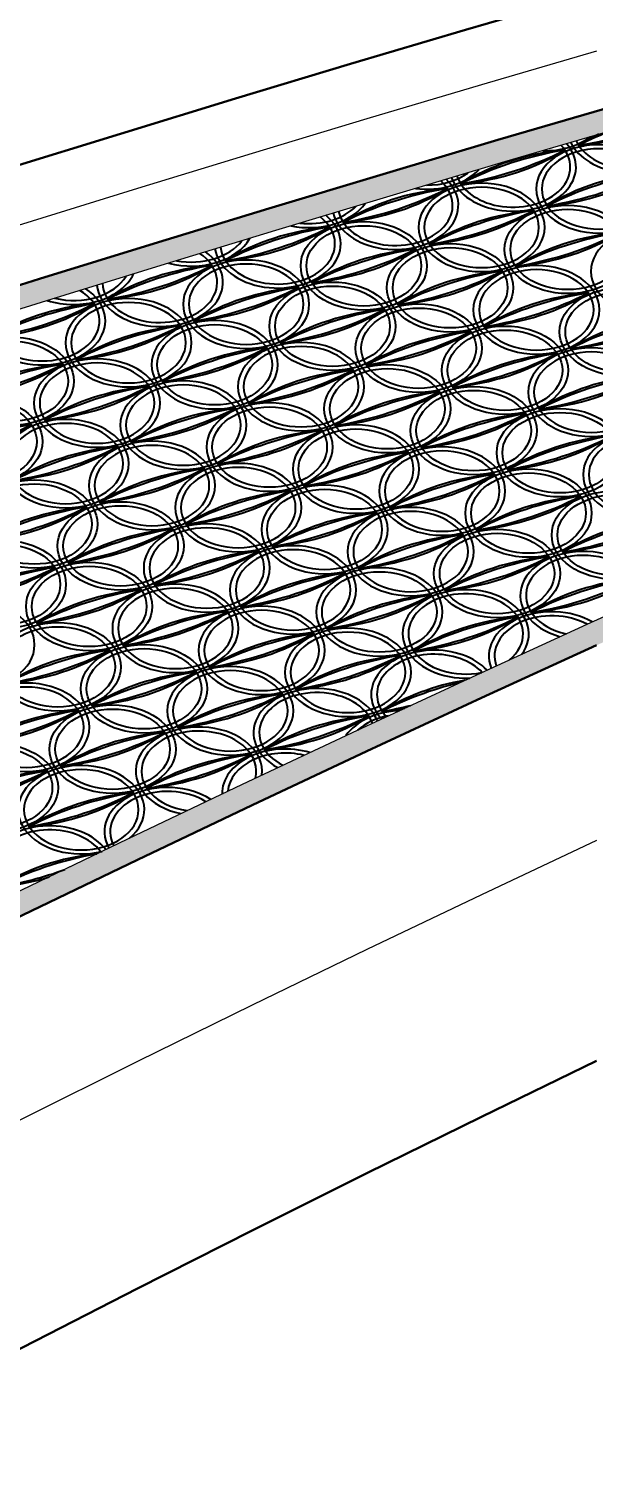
# Model space of a CAD drawing. Extents: x -2611510 to 954358, y -247163 to 181535.
# Drawn here: x 194338 to 199260, y 48191 to 60835 of the extents above; entities that cross this region are included whole.
import ezdxf

# ---------------------------------------------------------------- set-up
doc = ezdxf.new("R2010")
doc.units = 0
doc.linetypes.add('CENTER', pattern=[2, 1.25, -0.25, 0.25, -0.25])
doc.layers.get('Defpoints').update_dxf_attribs({"color": 8})
for name, color, linetype, lineweight in [('标注', 3, 'Continuous', 18), ('桥 中心线', 5, 'CENTER', 15), ('桥 构造粗实', 1, 'Continuous', 30)]:
    doc.layers.add(name, color=color, linetype=linetype, lineweight=lineweight)
doc.styles.add('仿宋字', font='仿宋_GB2312.TTF', dxfattribs={"width": 0.7})
doc.dimstyles.new('750', dxfattribs={"dimscale": 0, "dimtxt": 2.5, "dimasz": 1, "dimexe": 1, "dimexo": 1, "dimgap": 0, "dimtad": 0, "dimdec": 0, "dimlfac": 0.1, "dimrnd": 0.1, "dimzin": 12, "dimdsep": 46, "dimtxsty": '仿宋字', "dimblk": 'OBLIQUE', "dimcen": -1, "dimclrd": 256, "dimclre": 256, "dimclrt": 256, "dimadec": 4, "dimazin": 0, "dimtp": 2, "dimtm": 3, "dimtfac": 0.5, "dimtdec": 0, "dimtmove": 2, "dimatfit": 3, "dimldrblk": 'OBLIQUE', "dimfxl": 3, "dimfxlon": 1, "dimtvp": 0.7, "dimtolj": 1, "dimtzin": 12, "dimarcsym": 0})

# ---------------------------------------------------------------- blocks, each defined once
blk = doc.blocks.new('_Oblique')
at = {"color": 0, "linetype": 'ByBlock', "lineweight": -2}
blk.add_line((-0.5, -0.5), (0.5, 0.5), dxfattribs=at)
blk = doc.blocks.new('*D186')
at = {"layer": 'Defpoints', "color": 0, "transparency": 16777216}
for p in [(353282, 73637), (353282, 39578), (191282, 39159)]:
    blk.add_point(p, dxfattribs=at)
at = {"layer": '标注', "lineweight": -2, "transparency": 16777216}
for p, q in [((191282, 71637), (191282, 74637)), ((353282, 71637), (353282, 74637)), ((191282, 73637), (353282, 73637))]:
    blk.add_line(p, q, dxfattribs=at)
at = {"layer": '标注', "lineweight": -2, "transparency": 16777216, "xscale": 1000.0000020837, "yscale": 1000.0000020837, "zscale": 1000.0000020837, "rotation": 180}
blk.add_blockref('_Oblique', (191282, 73637), dxfattribs=at)
at = {"layer": '标注', "lineweight": -2, "transparency": 16777216, "xscale": 1000.0000020837, "yscale": 1000.0000020837, "zscale": 1000.0000020837}
blk.add_blockref('_Oblique', (353282, 73637), dxfattribs=at)
at = {"layer": '标注', "transparency": 16777216, "insert": (272282, 75302), "char_height": 2500, "attachment_point": 5, "style": '仿宋字'}
blk.add_mtext('\\A1;18×900', dxfattribs=at)
blk = doc.blocks.new('332323')
at = {"color": 8}
for centre, major_axis, start_param, end_param in [((28947, 20113), (-550, 0), 6.605595, 9.889376), ((28947, 20113), (500, 0), 3.456593, 6.755109), ((28262, 21142), (-1697, 0), 1.707987, 2.30627), ((27909, 21670), (2505, 0), -1.335396, -0.933532), ((27921, 19778), (550, 0), 3.385639, 6.836273), ((28195, 20304), (550, 0), 4.687814, 5.52966), ((29984, 18556), (-2505, 0), -1.077616, -0.933532), ((29632, 19084), (1697, 0), 2.173555, 2.30627), ((27921, 19778), (500, 0), 3.369774, 6.852097), ((28607, 18750), (-1697, 0), -1.433605, -0.835323), ((28959, 18221), (-2505, 0), -1.335396, -0.933532), ((27236, 20807), (1697, 0), -1.433605, -0.835323), ((26884, 21336), (-2505, 0), 1.806196, 2.208061), ((28673, 19587), (-550, 0), 3.141593, 9.424778), ((28673, 19587), (-500, 0), 3.141593, 9.424778), ((27170, 19970), (-550, 0), 7.672953, 8.837377), ((27170, 19970), (-500, 0), 7.84933, 8.661), ((29358, 18558), (1697, 0), 1.707987, 2.30627), ((29711, 18029), (2505, 0), 1.806196, 2.208061), ((27988, 20615), (-1697, 0), 1.707987, 2.30627), ((27636, 21144), (2505, 0), -1.335396, -0.933532), ((26896, 19444), (550, 0), 3.316794, 6.915192), ((26896, 19444), (500, 0), 3.293228, 6.938761), ((27648, 19252), (-550, 0), 3.141593, 9.424778), ((27648, 19252), (-500, 0), 3.141593, 9.424778), ((27581, 18415), (-1697, 0), -1.433605, -0.835323), ((27933, 17886), (2505, 0), 1.806196, 2.208061), ((26211, 20472), (-1697, 0), 1.707987, 2.30627), ((25859, 21001), (2505, 0), -1.335396, -0.933532), ((25871, 19109), (-550, 0), 6.399004, 10.126196), ((26144, 19635), (550, 0), 4.423457, 5.813318), ((26144, 19635), (500, 0), 4.553985, 5.682791), ((28333, 18223), (1697, 0), 1.707987, 2.30627), ((28685, 17695), (-2505, 0), -1.335396, -0.933532), ((26963, 20281), (1697, 0), -1.433605, -0.835323), ((26610, 20809), (-2505, 0), 1.806196, 2.208061), ((25871, 19109), (-500, 0), 6.368473, 10.156776), ((26556, 18080), (-1697, 0), -1.433605, -0.835323), ((26908, 17551), (-2505, 0), -1.335396, -0.933532), ((25185, 20137), (-1697, 0), 1.707987, 2.30627), ((24833, 20666), (2505, 0), -1.335396, -0.933532), ((29151, 18869), (-550, 0), 3.141593, 9.424778), ((25119, 19300), (-550, 0), 7.485188, 9.044364), ((25119, 19300), (500, 0), 4.450775, 5.795592), ((29085, 18032), (-1697, 0), -1.433605, -0.835323), ((29437, 17503), (-2505, 0), -1.335396, -0.933532), ((27714, 20089), (-1697, 0), 1.707987, 2.30627), ((27362, 20618), (-2505, 0), 1.806196, 2.208061), ((24845, 18774), (-550, 0), 6.349242, 10.185941), ((24845, 18774), (500, 0), 3.170948, 7.081148), ((25597, 18583), (-550, 0), 3.141593, 9.424778), ((27308, 17889), (1697, 0), 1.707987, 2.30627), ((27660, 17360), (-2505, 0), -1.335396, -0.933532), ((25937, 19946), (-1697, 0), 1.707987, 2.30627), ((25585, 20475), (-2505, 0), 1.806196, 2.208061), ((24093, 18966), (-550, 0), 7.425585, 9.113519), ((25530, 17746), (1697, 0), 1.707987, 2.30627), ((25883, 17217), (-2505, 0), -1.335396, -0.933532), ((24160, 19803), (1697, 0), -1.433605, -0.835323), ((23808, 20332), (2505, 0), -1.335396, -0.933532), ((25597, 18583), (-500, 0), 3.141593, 9.424778), ((28059, 17697), (1697, 0), 1.707987, 2.30627), ((28412, 17168), (-2505, 0), -1.335396, -0.933532), ((26689, 19754), (-1697, 0), 1.707987, 2.30627), ((26337, 20283), (2505, 0), -1.335396, -0.933532), ((28126, 18534), (-550, 0), 3.141593, 9.424778), ((28126, 18534), (-500, 0), 3.141593, 9.424778), ((23820, 18439), (-550, 0), 6.309402, 10.235715), ((24093, 18966), (-500, 0), 7.518474, 9.020629), ((26282, 17554), (1697, 0), 1.707987, 2.30627), ((26634, 17025), (-2505, 0), -1.335396, -0.933532), ((24912, 19611), (-1697, 0), 1.707987, 2.30627), ((24560, 20140), (2505, 0), -1.335396, -0.933532), ((23820, 18439), (-500, 0), 6.267436, 10.277831), ((24505, 17411), (1697, 0), 1.707987, 2.30627), ((24857, 16882), (2505, 0), 1.806196, 2.208061), ((23135, 19468), (1697, 0), -1.433605, -0.835323), ((22782, 19997), (2505, 0), -1.335396, -0.933532), ((24572, 18248), (-550, 0), 3.141593, 9.424778), ((24572, 18248), (-500, 0), 3.141593, 9.424778), ((28811, 17506), (1697, 0), 1.707987, 2.30627), ((29163, 16977), (-2505, 0), -1.335396, -0.933532), ((27441, 19563), (-1697, 0), 1.707987, 2.30627), ((27088, 20092), (2505, 0), -1.335396, -0.933532), ((27034, 17363), (-1697, 0), -1.433605, -0.835323), ((27386, 16834), (-2505, 0), -1.335396, -0.933532), ((25664, 19420), (-1697, 0), 1.707987, 2.30627), ((25311, 19948), (-2505, 0), 1.806196, 2.208061), ((29563, 17314), (-1697, 0), -1.433605, -0.835323), ((29915, 16785), (-2505, 0), -1.335396, -0.933532), ((28192, 19371), (-1697, 0), 1.707987, 2.30627), ((27840, 19900), (-2505, 0), 1.806196, 2.208061), ((25257, 17219), (1697, 0), 1.707987, 2.30627), ((25609, 16691), (-2505, 0), -1.335396, -0.933532), ((23886, 19277), (-1697, 0), 1.707987, 2.30627), ((23534, 19805), (-2505, 0), 1.806196, 2.208061), ((25323, 18056), (-550, 0), 3.141593, 9.424778), ((27786, 17171), (-1697, 0), -1.433605, -0.835323), ((28138, 16642), (2505, 0), 1.806196, 2.208061), ((26415, 19228), (-1697, 0), 1.707987, 2.30627), ((26063, 19757), (-2505, 0), 1.806196, 2.208061), ((26075, 17865), (-550, 0), 3.141593, 9.424778), ((26075, 17865), (-500, 0), 3.141593, 9.424778), ((24298, 17722), (-550, 0), 3.141593, 9.424778), ((26009, 17028), (1697, 0), 1.707987, 2.30627), ((26361, 16499), (-2505, 0), -1.335396, -0.933532), ((24638, 19085), (-1697, 0), 1.707987, 2.30627), ((24286, 19614), (-2505, 0), 1.806196, 2.208061), ((28537, 16979), (1697, 0), 1.707987, 2.30627), ((28890, 16451), (-2505, 0), -1.335396, -0.933532), ((27167, 19037), (-1697, 0), 1.707987, 2.30627), ((26815, 19565), (2505, 0), -1.335396, -0.933532), ((28604, 17817), (-550, 0), 3.141593, 9.424778), ((28604, 17817), (-500, 0), 3.141593, 9.424778), ((24231, 16885), (1697, 0), 1.707987, 2.30627), ((24584, 16356), (-2505, 0), -1.335396, -0.933532), ((22861, 18942), (-1697, 0), 1.707987, 2.30627), ((22509, 19471), (-2505, 0), 1.806196, 2.208061), ((24298, 17722), (-500, 0), 3.141593, 9.424778), ((26760, 16836), (1697, 0), 1.707987, 2.30627), ((27113, 16307), (-2505, 0), -1.335396, -0.933532), ((25390, 18893), (-1697, 0), 1.707987, 2.30627), ((25038, 19422), (2505, 0), -1.335396, -0.933532), ((29289, 16788), (1697, 0), 1.707987, 2.30627), ((29641, 16259), (-2505, 0), -1.335396, -0.933532), ((27919, 18845), (-1697, 0), 1.707987, 2.30627), ((27567, 19374), (-2505, 0), 1.806196, 2.208061), ((24983, 16693), (1697, 0), 1.707987, 2.30627), ((25335, 16164), (-2505, 0), -1.335396, -0.933532), ((23613, 18750), (1697, 0), -1.433605, -0.835323), ((23261, 19279), (2505, 0), -1.335396, -0.933532), ((25050, 17530), (-550, 0), 3.141593, 9.424778), ((25050, 17530), (-500, 0), 3.141593, 9.424778), ((25801, 17339), (-550, 0), 3.141593, 9.424778), ((27512, 16645), (1697, 0), 1.707987, 2.30627), ((27864, 16116), (-2505, 0), -1.335396, -0.933532), ((26142, 18702), (-1697, 0), 1.707987, 2.30627), ((25789, 19231), (2505, 0), -1.335396, -0.933532), ((24024, 17195), (-550, 0), 3.141593, 9.424778), ((25735, 16502), (-1697, 0), -1.433605, -0.835323), ((26087, 15973), (-2505, 0), -1.335396, -0.933532), ((24365, 18559), (1697, 0), -1.433605, -0.835323), ((24012, 19088), (2505, 0), -1.335396, -0.933532), ((28264, 16453), (-1697, 0), -1.433605, -0.835323), ((28616, 15924), (2505, 0), 1.806196, 2.208061), ((26893, 18510), (-1697, 0), 1.707987, 2.30627), ((26541, 19039), (-2505, 0), 1.806196, 2.208061), ((23958, 16358), (-1697, 0), -1.433605, -0.835323), ((24310, 15830), (2505, 0), 1.806196, 2.208061), ((22587, 18416), (-1697, 0), 1.707987, 2.30627), ((22235, 18944), (-2505, 0), 1.806196, 2.208061), ((24024, 17195), (-500, 0), 3.141593, 9.424778), ((26487, 16310), (1697, 0), 1.707987, 2.30627), ((26839, 15781), (-2505, 0), -1.335396, -0.933532), ((25116, 18367), (-1697, 0), 1.707987, 2.30627), ((24764, 18896), (-2505, 0), 1.806196, 2.208061), ((26553, 17147), (-550, 0), 3.141593, 9.424778), ((29082, 17099), (-550, 0), 3.141593, 9.424778), ((29082, 17099), (-500, 0), 3.141593, 9.424778), ((24710, 16167), (1697, 0), 1.707987, 2.30627), ((25062, 15638), (2505, 0), 1.806196, 2.208061), ((23339, 18224), (-1697, 0), 1.707987, 2.30627), ((22987, 18753), (-2505, 0), 1.806196, 2.208061), ((24776, 17004), (-550, 0), 3.141593, 9.424778), ((24776, 17004), (-500, 0), 3.141593, 9.424778), ((27305, 16956), (-550, 0), 3.141593, 9.424778), ((29016, 16262), (-1697, 0), -1.433605, -0.835323), ((29368, 15733), (2505, 0), 1.806196, 2.208061), ((27645, 18319), (-1697, 0), 1.707987, 2.30627), ((27293, 18848), (2505, 0), -1.335396, -0.933532), ((25528, 16812), (-550, 0), 3.141593, 9.424778), ((27238, 16119), (1697, 0), 1.707987, 2.30627), ((27591, 15590), (-2505, 0), -1.335396, -0.933532), ((25868, 18176), (-1697, 0), 1.707987, 2.30627), ((25516, 18704), (2505, 0), -1.335396, -0.933532), ((27305, 16956), (-500, 0), 3.141593, 9.424778), ((25461, 15975), (1697, 0), 1.707987, 2.30627), ((25814, 15447), (-2505, 0), -1.335396, -0.933532), ((24091, 18033), (1697, 0), -1.433605, -0.835323), ((23739, 18561), (2505, 0), -1.335396, -0.933532), ((25528, 16812), (-500, 0), 3.141593, 9.424778), ((27990, 15927), (-1697, 0), -1.433605, -0.835323), ((28342, 15398), (-2505, 0), -1.335396, -0.933532), ((26620, 17984), (-1697, 0), 1.707987, 2.30627), ((26268, 18513), (2505, 0), -1.335396, -0.933532), ((26213, 15784), (1697, 0), 1.707987, 2.30627), ((26565, 15255), (-2505, 0), -1.335396, -0.933532), ((24843, 17841), (-1697, 0), 1.707987, 2.30627), ((24490, 18370), (-2505, 0), 1.806196, 2.208061), ((26280, 16621), (-550, 0), 3.141593, 9.424778), ((24436, 15641), (-1697, 0), -1.433605, -0.835323), ((24788, 15112), (-2505, 0), -1.335396, -0.933532), ((23066, 17698), (1697, 0), -1.433605, -0.835323), ((22713, 18227), (-2505, 0), 1.806196, 2.208061), ((28742, 15735), (1697, 0), 1.707987, 2.30627), ((29094, 15207), (-2505, 0), -1.335396, -0.933532), ((27372, 17793), (-1697, 0), 1.707987, 2.30627), ((27019, 18321), (-2505, 0), 1.806196, 2.208061), ((26965, 15592), (1697, 0), 1.707987, 2.30627), ((27317, 15064), (-2505, 0), -1.335396, -0.933532), ((25594, 17649), (-1697, 0), 1.707987, 2.30627), ((25242, 18178), (2505, 0), -1.335396, -0.933532), ((27031, 16429), (-550, 0), 3.141593, 9.424778), ((27031, 16429), (-500, 0), 3.141593, 9.424778), ((29494, 15544), (1697, 0), 1.707987, 2.30627), ((29846, 15015), (-2505, 0), -1.335396, -0.933532), ((28123, 17601), (-1697, 0), 1.707987, 2.30627), ((27771, 18130), (2505, 0), -1.335396, -0.933532), ((25188, 15449), (1697, 0), 1.707987, 2.30627), ((25540, 14920), (2505, 0), 1.806196, 2.208061), ((23817, 17506), (-1697, 0), 1.707987, 2.30627), ((23465, 18035), (-2505, 0), 1.806196, 2.208061), ((25254, 16286), (-550, 0), 3.141593, 9.424778), ((25254, 16286), (-500, 0), 3.141593, 9.424778), ((27717, 15401), (1697, 0), 1.707987, 2.30627), ((28069, 14872), (-2505, 0), -1.335396, -0.933532), ((26346, 17458), (-1697, 0), 1.707987, 2.30627), ((25994, 17987), (2505, 0), -1.335396, -0.933532), ((26006, 16095), (-550, 0), 3.141593, 9.424778), ((26006, 16095), (-500, 0), 3.141593, 9.424778), ((28535, 16046), (550, 0), 6.237051, 10.620133), ((25939, 15258), (-1697, 0), -1.433605, -0.835323), ((26292, 14729), (2505, 0), 1.806196, 2.208061), ((24569, 17315), (1697, 0), -1.433605, -0.835323), ((24217, 17844), (2505, 0), -1.335396, -0.933532), ((28468, 15209), (-1697, 0), -1.433605, -0.835323), ((28821, 14680), (-2505, 0), -1.335396, -0.933532), ((27098, 17266), (1697, 0), -1.433605, -0.835323), ((26746, 17795), (-2505, 0), 1.806196, 2.208061), ((28535, 16046), (500, 0), 6.163875, 10.692917), ((24162, 15114), (1697, 0), 1.707987, 2.30627), ((24515, 14586), (-2505, 0), -1.335396, -0.933532), ((22792, 17172), (-1697, 0), 1.707987, 2.30627), ((22440, 17700), (-2505, 0), 1.806196, 2.208061), ((26691, 15066), (-1697, 0), -1.433605, -0.835323), ((27043, 14537), (-2505, 0), -1.335396, -0.933532), ((25321, 17123), (-1697, 0), 1.707987, 2.30627), ((24969, 17652), (-2505, 0), 1.806196, 2.208061), ((26758, 15903), (-550, 0), 3.141593, 9.424778), ((29220, 15018), (-1697, 0), -1.433605, -0.835323), ((29572, 14489), (2505, 0), 1.806196, 2.208061), ((27850, 17075), (-1697, 0), 1.707987, 2.30627), ((27497, 17604), (-2505, 0), 1.806196, 2.208061), ((24914, 14923), (-1697, 0), -1.433605, -0.835323), ((25266, 14394), (2505, 0), 1.806196, 2.208061), ((23544, 16980), (1697, 0), -1.433605, -0.835323), ((23191, 17509), (-2505, 0), 1.806196, 2.208061), ((24981, 15760), (-550, 0), 3.141593, 9.424778), ((24981, 15760), (-500, 0), 3.141593, 9.424778), ((27510, 15712), (-550, 0), 8.947489, 14.20219), ((27510, 15712), (-500, 0), 8.725274, 14.423852), ((23204, 15617), (-550, 0), 3.141593, 9.424778), ((25732, 15568), (-550, 0), 3.141593, 9.424778), ((27443, 14875), (1697, 0), 1.707987, 2.30627), ((27795, 14346), (-2505, 0), -1.335396, -0.933532), ((26073, 16932), (-1697, 0), 1.707987, 2.30627), ((25720, 17461), (-2505, 0), 1.806196, 2.208061), ((28261, 15520), (550, 0), 0.876478, 3.422414), ((25666, 14731), (1697, 0), 1.707987, 2.30627), ((26018, 14203), (-2505, 0), -1.335396, -0.933532), ((24295, 16789), (-1697, 0), 1.707987, 2.30627), ((23943, 17317), (2505, 0), -1.335396, -0.933532), ((25732, 15568), (-500, 0), 3.141593, 9.424778), ((28195, 14683), (1697, 0), 1.707987, 2.30627), ((28547, 14154), (-2505, 0), -1.335396, -0.933532), ((26824, 16740), (-1697, 0), 1.707987, 2.30627), ((26472, 17269), (2505, 0), -1.335396, -0.933532), ((28261, 15520), (500, 0), 0.907994, 3.391529), ((26418, 14540), (1697, 0), 1.707987, 2.30627), ((26770, 14011), (-2505, 0), -1.335396, -0.933532), ((25047, 16597), (1697, 0), -1.433605, -0.835323), ((24695, 17126), (2505, 0), -1.335396, -0.933532), ((26484, 15377), (-550, 0), 3.141593, 9.424778), ((26484, 15377), (-500, 0), 3.141593, 9.424778), ((24640, 14397), (1697, 0), 1.707987, 2.30627), ((24993, 13868), (-2505, 0), -1.335396, -0.933532), ((23270, 16454), (1697, 0), -1.433605, -0.835323), ((22918, 16983), (-2505, 0), 1.806196, 2.208061), ((27236, 15185), (-550, 0), 3.721895, 6.87167), ((25459, 15042), (-550, 0), 3.141593, 9.424778), ((27169, 14348), (-1697, 0), -1.433605, -0.835323), ((27522, 13820), (-2505, 0), -1.335396, -0.933532), ((25799, 16405), (1697, 0), -1.433605, -0.835323), ((25447, 16934), (-2505, 0), 1.806196, 2.208061), ((27236, 15185), (500, 0), 0.580434, 3.730397), ((25392, 14205), (-1697, 0), -1.433605, -0.835323), ((25744, 13676), (2505, 0), 1.806196, 2.208061), ((24022, 16262), (-1697, 0), 1.707987, 2.30627), ((23670, 16791), (-2505, 0), 1.806196, 2.208061), ((25459, 15042), (-500, 0), 3.141593, 9.424778), ((27921, 14157), (1697, 0), 1.819755, 2.30627), ((23682, 14899), (-550, 0), 3.141593, 9.424778), ((23682, 14899), (-500, 0), 3.141593, 9.424778), ((26144, 14014), (1697, 0), 1.707987, 2.30627), ((26496, 13485), (2505, 0), 1.806196, 2.208061), ((24774, 16071), (-1697, 0), 1.707987, 2.30627), ((24421, 16600), (-2505, 0), 1.806196, 2.208061), ((26211, 14851), (-550, 0), 3.413294, 7.192027), ((26211, 14851), (-500, 0), 3.380687, 7.225052), ((28273, 13628), (-2505, 0), -1.237857, -0.933532), ((24367, 13870), (1697, 0), 1.707987, 2.30627), ((24719, 13342), (-2505, 0), -1.335396, -0.933532), ((22996, 15928), (-1697, 0), 1.707987, 2.30627), ((22644, 16456), (2505, 0), -1.335396, -0.933532), ((26198, 16743), (2505, 0), -1.335396, -1.232174), ((26551, 16214), (-1697, 0), 1.707987, 1.826091), ((25185, 14516), (550, 0), 6.193185, 10.707262), ((26896, 13822), (1697, 0), 1.707987, 2.30627), ((27248, 13293), (-2505, 0), -1.335396, -0.933532), ((25525, 15879), (1697, 0), -1.433605, -0.835323), ((25173, 16408), (2505, 0), -1.335396, -0.933532), ((26962, 14659), (-550, 0), 4.764695, 5.83327), ((26962, 14659), (-500, 0), 4.971971, 5.623384), ((25119, 13679), (1697, 0), 1.707987, 2.30627), ((25471, 13150), (-2505, 0), -1.335396, -0.933532), ((23748, 15736), (1697, 0), -1.433605, -0.835323), ((23396, 16265), (-2505, 0), 1.806196, 2.208061), ((25185, 14516), (500, 0), 6.109099, 10.791945), ((25937, 14324), (550, 0), 1.168114, 3.159411), ((25937, 14324), (500, 0), 1.234631, 3.092385), ((24160, 14181), (-550, 0), 8.72442, 14.47355), ((25870, 13487), (-1697, 0), -1.433605, -0.835323), ((26223, 12959), (2505, 0), 1.806196, 2.208061), ((24500, 15545), (1697, 0), -1.433605, -0.835323), ((24148, 16073), (-2505, 0), 1.806196, 2.208061), ((24093, 13344), (1697, 0), 1.707987, 2.30627), ((24445, 12815), (2505, 0), 1.806196, 2.208061), ((22723, 15401), (1697, 0), -1.433605, -0.835323), ((22371, 15930), (2505, 0), -1.335396, -0.933532), ((24160, 14181), (-500, 0), 3.141593, 9.424778), ((24845, 13153), (1697, 0), 1.707987, 2.30627), ((25197, 12624), (-2505, 0), -1.335396, -0.933532), ((23475, 15210), (-1697, 0), 1.707987, 2.30627), ((23122, 15739), (2505, 0), -1.335396, -0.933532), ((24912, 13990), (550, 0), 0.816868, 3.522427), ((24912, 13990), (500, 0), 0.839197, 3.499685), ((23886, 13655), (550, 0), 0.481736, 3.868774), ((23886, 13655), (500, 0), 0.469452, 3.880559), ((24571, 12626), (-1697, 0), -1.411681, -0.835323), ((24924, 12098), (-2505, 0), -1.316806, -0.933532), ((22849, 15212), (2505, 0), -1.335396, -1.08609), ((23201, 14684), (-1697, 0), 1.707987, 1.983088)]:
    blk.add_ellipse(centre, major_axis=major_axis, ratio=0.7, start_param=start_param, end_param=end_param, dxfattribs=at)
for centre, major_axis in [((28399, 19060), (550, 0)), ((28399, 19060), (500, 0)), ((26622, 18917), (550, 0)), ((26622, 18917), (500, 0)), ((27374, 18726), (550, 0)), ((27374, 18726), (500, 0)), ((26349, 18391), (550, 0)), ((26349, 18391), (500, 0)), ((28878, 18343), (550, 0)), ((28878, 18343), (500, 0)), ((27100, 18200), (550, 0)), ((27100, 18200), (500, 0)), ((25323, 18056), (500, 0)), ((27852, 18008), (550, 0)), ((27852, 18008), (500, 0)), ((23546, 17913), (550, 0)), ((23546, 17913), (500, 0)), ((26827, 17673), (550, 0)), ((26827, 17673), (500, 0)), ((27579, 17482), (550, 0)), ((27579, 17482), (500, 0)), ((23273, 17387), (550, 0)), ((23273, 17387), (500, 0)), ((25801, 17339), (500, 0)), ((28330, 17290), (550, 0)), ((28330, 17290), (500, 0)), ((26553, 17147), (500, 0)), ((28057, 16764), (550, 0)), ((28057, 16764), (500, 0)), ((23751, 16669), (550, 0)), ((23751, 16669), (500, 0)), ((26280, 16621), (500, 0)), ((28809, 16573), (550, 0)), ((28809, 16573), (500, 0)), ((24503, 16478), (550, 0)), ((24503, 16478), (500, 0)), ((27783, 16238), (550, 0)), ((27783, 16238), (500, 0)), ((23477, 16143), (550, 0)), ((23477, 16143), (500, 0)), ((24229, 15951), (550, 0)), ((24229, 15951), (500, 0)), ((26758, 15903), (500, 0)), ((23955, 15425), (550, 0)), ((23955, 15425), (500, 0)), ((24707, 15234), (550, 0)), ((24707, 15234), (500, 0)), ((24433, 14708), (550, 0)), ((24433, 14708), (500, 0)), ((23408, 14373), (550, 0)), ((23408, 14373), (500, 0))]:
    blk.add_ellipse(centre, major_axis=major_axis, ratio=0.7, dxfattribs=at)
blk = doc.blocks.new('*D348')
at = {"layer": 'Defpoints', "color": 0}
for p in [(374282, 83145), (170282, 72375), (374282, 37143)]:
    blk.add_point(p, dxfattribs=at)
at = {"layer": '标注', "lineweight": -2}
for p, q in [((170282, 81145), (170282, 84145)), ((374282, 81145), (374282, 84145)), ((170282, 83145), (374282, 83145))]:
    blk.add_line(p, q, dxfattribs=at)
at = {"layer": '标注', "lineweight": -2, "xscale": 1000.0000020837, "yscale": 1000.0000020837, "zscale": 1000.0000020837, "rotation": 180}
blk.add_blockref('_Oblique', (170282, 83145), dxfattribs=at)
at = {"layer": '标注', "lineweight": -2, "xscale": 1000.0000020837, "yscale": 1000.0000020837, "zscale": 1000.0000020837}
blk.add_blockref('_Oblique', (374282, 83145), dxfattribs=at)
at = {"layer": '标注', "insert": (272282, 84810), "char_height": 2500, "attachment_point": 5, "style": '仿宋字'}
blk.add_mtext('\\A1;20400', dxfattribs=at)

msp = doc.modelspace()

# ---------------------------------------------------------------- hatches: boundary and pattern name
h = msp.add_hatch(color=8)
h.paths.add_polyline_path([(155492.8, 43527.9), (156491.3, 43991.6), (157489.8, 44451.2), (158488.3, 44906.9), (159486.8, 45358.6), (160485.3, 45806.3), (161483.8, 46250), (162482.3, 46689.8), (163480.7, 47125.5), (164479.2, 47557.3), (165477.6, 47985.1), (166476.1, 48408.9), (167474.5, 48828.8), (168473, 49244.6), (169471.4, 49656.5), (170469.8, 50064.4), (171468.2, 50468.3), (172466.6, 50868.2), (173465, 51264.1), (174463.4, 51656.1), (175461.8, 52044.1), (176460.2, 52428.1), (177458.6, 52808.1), (178456.9, 53184.1), (179455.3, 53556.1), (180453.6, 53924.2), (181452, 54288.3), (182450.3, 54648.4), (183448.7, 55004.5), (184447, 55356.7), (185445.3, 55704.8), (186443.6, 56049), (187441.9, 56389.2), (188440.2, 56725.4), (189438.5, 57057.7), (190436.8, 57385.9), (191435.1, 57710.2), (192433.4, 58030.5), (193431.7, 58346.8), (194429.9, 58659.1), (195428.2, 58967.5), (196426.5, 59271.9), (197424.7, 59572.2), (198422.9, 59868.7), (199421.2, 60161.1), (200419.4, 60449.5), (201417.6, 60734), (202415.9, 61014.5), (203414.1, 61291), (204412.3, 61563.5), (205410.5, 61832.1), (206408.7, 62096.7), (207406.9, 62357.2), (208405.1, 62613.8), (209403.3, 62866.5), (210401.4, 63115.1), (211399.6, 63359.8), (212397.8, 63600.5), (213396, 63837.2), (214394.1, 64069.9), (215392.3, 64298.7), (216390.4, 64523.5), (217388.6, 64744.3), (218386.7, 64961.1), (219384.8, 65173.9), (220383, 65382.8), (221381.1, 65587.6), (222379.2, 65788.5), (223377.3, 65985.5), (224375.5, 66178.4), (225373.6, 66367.4), (226371.7, 66552.3), (227369.8, 66733.3), (228367.9, 66910.4), (229188.8, 67052.7, -0.9291183), (229333.4, 66268.1), (229281.5, 66254.5), (228281.5, 65986.8), (227281.5, 65712.7), (226281.5, 65432.2), (225281.5, 65145.5), (224281.5, 64852.4), (223281.5, 64553), (222281.5, 64247.2), (221281.5, 63935.1), (220281.5, 63616.7), (219281.5, 63291.9), (218281.5, 62960.8), (217281.5, 62623.4), (216281.5, 62279.6), (215281.5, 61929.5), (214281.5, 61573.1), (213281.5, 61210.4), (212281.5, 60841.3), (211281.5, 60465.9), (210281.5, 60084.2), (209281.5, 59696.2), (208281.5, 59301.8), (207281.5, 58901.1), (206281.5, 58494.1), (205281.5, 58080.7), (204281.5, 57661), (203281.5, 57235), (202281.5, 56802.7), (201281.5, 56364.1), (200281.5, 55919.1), (199281.5, 55467.8), (198281.5, 55010.2), (197281.5, 54546.3), (196281.5, 54076), (195281.5, 53599.5), (194281.5, 53116.6), (193281.5, 52627.4), (192281.5, 52131.9), (191281.5, 51630), (190281.5, 51121.8), (189281.5, 50607.4), (188281.5, 50086.6), (187281.5, 49559.5), (186281.5, 49026), (185281.5, 48486.3), (184281.5, 47940.2), (183281.5, 47387.9), (182281.5, 46829.2), (181281.5, 46264.2), (180281.5, 45692.8), (179281.5, 45115.2), (178281.5, 44531.3), (177281.5, 43941), (176281.5, 43344.4), (175281.5, 42741.5), (174281.5, 42132.3), (173281.5, 41516.8), (173025.6, 41357.7), (152285.9, 41168.6, -0.7595159), (152072.4, 41909.1), (152497.2, 42113.1), (153495.8, 42588.7), (154494.3, 43060.3)])
h.paths.add_polyline_path([(173176.3, 41686.9), (172967.7, 41557.2), (152284.1, 41368.6, -0.7425297), (152170, 41734.1), (152583.5, 41932.7), (153581.5, 42408), (154579.4, 42879.3), (155577.3, 43346.7), (156575.3, 43810.1), (157573.2, 44269.4), (158571.1, 44724.8), (159569, 45176.2), (160566.8, 45623.7), (161564.7, 46067.1), (162562.6, 46506.6), (163560.4, 46942.1), (164558.3, 47373.6), (165556.1, 47801.2), (166553.9, 48224.7), (167551.7, 48644.3), (168549.5, 49059.9), (169547.3, 49471.5), (170545.1, 49879.1), (171542.9, 50282.7), (172540.7, 50682.4), (173538.4, 51078.1), (174536.2, 51469.8), (175533.9, 51857.5), (176531.7, 52241.3), (177529.4, 52621), (178527.1, 52996.8), (179524.8, 53368.6), (180522.5, 53736.4), (181520.2, 54100.3), (182517.9, 54460.1), (183515.5, 54816), (184513.2, 55167.9), (185510.8, 55515.9), (186508.5, 55859.8), (187506.1, 56199.8), (188503.7, 56535.8), (189501.3, 56867.8), (190499, 57195.8), (191496.6, 57519.9), (192494.1, 57839.9), (193491.7, 58156), (194489.3, 58468.1), (195486.9, 58776.3), (196484.4, 59080.4), (197482, 59380.6), (198479.5, 59676.8), (199477.1, 59969), (200474.6, 60257.3), (201472.1, 60541.6), (202469.6, 60821.8), (203467.1, 61098.2), (204464.6, 61370.5), (205462.1, 61638.9), (206459.6, 61903.2), (207457.1, 62163.6), (208454.5, 62420.1), (209452, 62672.5), (210449.4, 62921), (211446.9, 63165.5), (212444.3, 63406), (213441.7, 63642.5), (214439.2, 63875.1), (215436.6, 64103.7), (216434, 64328.3), (217431.4, 64548.9), (218428.8, 64765.5), (219426.2, 64978.2), (220423.6, 65186.9), (221420.9, 65391.6), (222418.3, 65592.4), (223415.7, 65789.2), (224413, 65982), (225410.4, 66170.8), (226407.7, 66355.6), (227405.1, 66536.5), (228402.4, 66713.4), (229180.7, 66848.3, -1.0024675), (229282.8, 66461.6), (229230.3, 66447.9), (228229.2, 66179.8), (227228.1, 65905.4), (226226.9, 65624.7), (225225.8, 65337.6), (224224.7, 65044.2), (223223.6, 64744.4), (222222.5, 64438.3), (221221.4, 64125.8), (220220.3, 63807.1), (219219.2, 63482), (218218.1, 63150.5), (217217, 62812.7), (216215.9, 62468.6), (215214.9, 62118.1), (214213.8, 61761.3), (213212.8, 61398.2), (212211.7, 61028.8), (211210.7, 60653), (210209.7, 60270.9), (209208.6, 59882.4), (208207.6, 59487.6), (207206.6, 59086.5), (206205.6, 58679.1), (205204.6, 58265.3), (204203.6, 57845.2), (203202.6, 57418.8), (202201.6, 56986.1), (201200.7, 56547), (200199.7, 56101.6), (199198.8, 55649.9), (198197.8, 55191.9), (197196.9, 54727.5), (196195.9, 54256.8), (195195, 53779.8), (194194.1, 53296.5), (193193.2, 52806.8), (192192.2, 52310.8), (191191.3, 51808.5), (190190.4, 51299.9), (189189.6, 50785), (188188.7, 50263.7), (187187.8, 49736.2), (186186.9, 49202.3), (185186.1, 48662.1), (184185.2, 48115.5), (183184.4, 47562.7), (182183.5, 47003.5), (181182.7, 46438.1), (180181.9, 45866.3), (179181.1, 45288.2), (178180.2, 44703.7), (177179.4, 44113), (176178.6, 43515.9), (175177.8, 42912.6), (174177.1, 42302.9)], flags=16)

# ---------------------------------------------------------------- linework, layer by layer
at = {"layer": '桥 中心线', "color": 8, "ltscale": 3000}
for points in [[(199281.5, 60641.2), (198281.5, 60348.2), (197281.5, 60051.3), (196281.5, 59750.4), (195281.5, 59445.5), (194281.5, 59136.6), (193281.5, 58823.7), (192281.5, 58506.9), (191281.5, 58186), (190281.5, 57861.2), (189281.5, 57532.4), (188281.5, 57199.6), (187281.5, 56862.8), (186281.5, 56522), (185281.5, 56177.2)], [(199281.5, 53768.1), (198281.5, 53296.3), (197281.5, 52818.1), (196281.5, 52333.5), (195281.5, 51842.4), (194281.5, 51345), (193281.5, 50841.1), (192281.5, 50330.8), (191281.5, 49814.1), (190281.5, 49291), (189281.5, 48761.4), (188281.5, 48225.4), (187281.5, 47683.1), (186281.5, 47134.2), (185281.5, 46579)]]:
    msp.add_lwpolyline(points, dxfattribs=at)
at = {"layer": '桥 构造粗实'}
for points in [[(200143.6, 61410.7), (199141.8, 61121.3), (198140.1, 60827.8), (197138.3, 60530.4), (196136.5, 60228.9), (195134.8, 59923.5), (194133.1, 59614), (193131.3, 59300.6), (192129.6, 58983.2), (191127.9, 58661.8), (190126.2, 58336.4), (189124.5, 58007.1), (188122.8, 57673.7), (187121.1, 57336.3), (186119.4, 56995)], [(199421.2, 60161.1), (198422.9, 59868.7), (197424.7, 59572.2), (196426.5, 59271.9), (195428.2, 58967.5), (194429.9, 58659.1), (193431.7, 58346.8), (192433.4, 58030.5), (191435.1, 57710.2), (190436.8, 57385.9), (189438.5, 57057.7), (188440.2, 56725.4), (187441.9, 56389.2), (186443.6, 56049), (185445.3, 55704.8)], [(199281.5, 55467.8), (198281.5, 55010.2), (197281.5, 54546.3), (196281.5, 54076), (195281.5, 53599.5), (194281.5, 53116.6), (193281.5, 52627.4), (192281.5, 52131.9), (191281.5, 51630), (190281.5, 51121.8), (189281.5, 50607.4), (188281.5, 50086.6), (187281.5, 49559.5), (186281.5, 49026), (185281.5, 48486.3)], [(199281.5, 55467.8), (198281.5, 55010.2), (197281.5, 54546.3), (196281.5, 54076), (195281.5, 53599.5), (194281.5, 53116.6), (193281.5, 52627.4), (192281.5, 52131.9), (191281.5, 51630), (190281.5, 51121.8), (189281.5, 50607.4), (188281.5, 50086.6), (187281.5, 49559.5), (186281.5, 49026), (185281.5, 48486.3)], [(199281.5, 51848.4), (198281.5, 51362.4), (197281.5, 50869.9), (196281.5, 50370.9), (195281.5, 49865.4), (194281.5, 49353.4), (193281.5, 48834.8), (192281.5, 48309.8), (191281.5, 47778.2), (190281.5, 47240.1), (189281.5, 46695.5), (188281.5, 46144.3), (187281.5, 45586.7), (186281.5, 45022.5), (185281.5, 44451.8), (184281.5, 43874.5), (183281.5, 43290.8), (182281.5, 42700.5), (181281.5, 42103.7), (180281.5, 41500.4), (179281.5, 40890.5), (178281.5, 40274.2), (177684.6, 39902.3)]]:
    msp.add_lwpolyline(points, dxfattribs=at)
at = {"layer": '桥 构造粗实', "color": 252, "lineweight": 15}
for points in [[(199477.1, 59969), (198479.5, 59676.8), (197482, 59380.6), (196484.4, 59080.4), (195486.9, 58776.3), (194489.3, 58468.1), (193491.7, 58156), (192494.1, 57839.9), (191496.6, 57519.9), (190499, 57195.8), (189501.3, 56867.8), (188503.7, 56535.8), (187506.1, 56199.8), (186508.5, 55859.8), (185510.8, 55515.9)], [(200199.7, 56101.6), (199198.8, 55649.9), (198197.8, 55191.9), (197196.9, 54727.5), (196195.9, 54256.8), (195195, 53779.8), (194194.1, 53296.5), (193193.2, 52806.8), (192192.2, 52310.8), (191191.3, 51808.5), (190190.4, 51299.9), (189189.6, 50785), (188188.7, 50263.7), (187187.8, 49736.2), (186186.9, 49202.3), (185186.1, 48662.1)]]:
    msp.add_lwpolyline(points, dxfattribs=at)

# ---------------------------------------------------------------- block references
msp.add_blockref('332323', (170632.7, 39855.3))

# ---------------------------------------------------------------- dimensions: what is measured, and where the dimension line sits
at = {"layer": '标注'}
dim = msp.add_linear_dim(base=(374281.5, 83145.3), p1=(170281.5, 72374.9), p2=(374281.5, 37143.4), dimstyle='750', override={"dimscale": 1000.000002, "dimfxl": 2}, dxfattribs=at)
dim.commit()
dim.dimension.update_dxf_attribs({"geometry": '*D348', "text_midpoint": (272281.5, 84810.2)})
dim = msp.add_linear_dim(base=(353281.5, 73637.3), p1=(191281.5, 39158.6), p2=(353281.5, 39578.2), text='18×900', dimstyle='750', override={"dimscale": 1000.000002, "dimfxl": 2}, dxfattribs=at)
dim.commit()
dim.dimension.update_dxf_attribs({"geometry": '*D186', "text_midpoint": (272281.5, 75302.2)})

doc.saveas('drawing.dxf')
